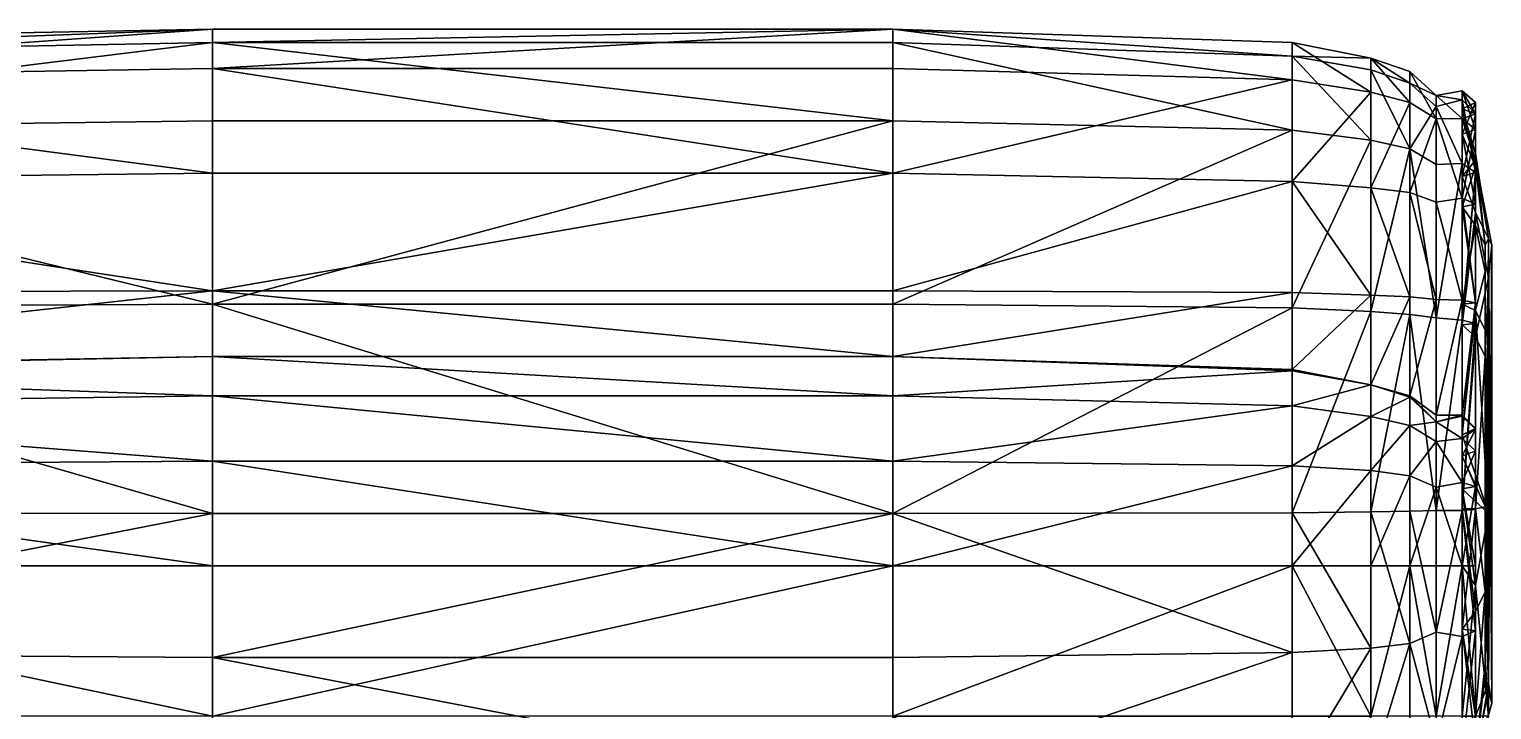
# Model space of a CAD drawing. Extents: x -0.706 to 0.004, y -0.514 to 0.451.
# Drawn here: x -0.3508 to 0.004, y 0.2857 to 0.4508 of the extents above; entities that cross this region are included whole.
import ezdxf

# ---------------------------------------------------------------- set-up
doc = ezdxf.new("R2010")
doc.units = 0
doc.layers.get('0').update_dxf_attribs({"linetype": 'CONTINUOUS'})

msp = doc.modelspace()

# ---------------------------------------------------------------- meshes
at = {"color": 0, "linetype": 'BYBLOCK'}
mesh = msp.add_polyface(dxfattribs=at)
corners = [(-0.47942, 0.42637, 0.50075), (-0.30639, 0.44767, 0.47149), (-0.47942, 0.44434, 0.47047), (-0.30639, 0.42862, 0.50324), (-0.30639, 0.38417, 0.52546), (-0.47942, 0.38329, 0.52249), (-0.30639, 0.33337, 0.52864), (-0.30639, 0.38735, 0.38259), (-0.47942, 0.41388, 0.39527), (-0.30639, 0.41592, 0.39211), (-0.47942, 0.38695, 0.38576), (-0.47942, 0.3683, 0.38576), (-0.30639, 0.37147, 0.38259), (-0.47942, 0.3683, 0.38259), (-0.30639, 0.45085, 0.43656), (-0.47942, 0.43855, 0.41024), (-0.47942, 0.44764, 0.43692), (-0.30639, 0.44132, 0.40799), (-0.30639, 0.37147, 0.32226), (-0.47942, 0.3683, 0.32226), (-0.47942, 0.3683, 0.25559), (-0.30639, 0.37147, 0.1905), (-0.47942, 0.3683, 0.1905), (-0.30639, 0.37147, 0.25559), (-0.47942, 0.3683, 0.09525), (-0.57626, 0.37147, 0.13335), (-0.47942, 0.3683, 0.13335), (-0.30639, 0.37147, 0.13335), (-0.30639, 0.37147, 0.09525), (-0.47942, 0.36799, 0.01754), (-0.57626, 0.37147, 0.05715), (-0.47942, 0.3683, 0.05715), (-0.30639, 0.36195, 0.00556), (-0.47942, 0.3595, 0.00574), (-0.30639, 0.37147, 0.01746), (-0.30639, 0.37147, 0.05715), (-0.57626, 0.37147, 0.09525), (-0.57626, 0.37147, 0.1905), (-0.57626, 0.37147, 0.25559)]
mesh.append_faces([[corners[k] for k in face] for face in [(12, 13, 11)]], dxfattribs={"color": 0})
mesh.append_faces([[corners[k] for k in face] for face in [(14, 15, 16), (2, 14, 16), (28, 31, 24), (31, 36, 24)]], dxfattribs={"vtx0": -1, "color": 0})
mesh.append_faces([[corners[k] for k in face] for face in [(0, 1, 2), (3, 1, 0), (0, 4, 3), (5, 4, 0), (11, 7, 12), (15, 9, 8), (13, 18, 19), (20, 21, 22), (24, 25, 26), (29, 30, 31), (29, 32, 33), (34, 32, 29), (22, 27, 26), (19, 23, 20)]], dxfattribs={"vtx0": -1, "vtx1": -1, "color": 0})
mesh.append_faces([[corners[k] for k in face] for face in [(5, 6, 4), (7, 8, 9), (14, 17, 15), (17, 9, 15), (1, 14, 2), (20, 23, 21), (28, 24, 27), (35, 31, 28), (22, 21, 27), (19, 18, 23)]], dxfattribs={"vtx0": -1, "vtx1": -1, "vtx2": -1, "color": 0})
mesh.append_faces([[corners[k] for k in face] for face in [(27, 24, 26), (35, 29, 31), (38, 19, 20)]], dxfattribs={"vtx0": -1, "vtx2": -1, "color": 0})
mesh.append_faces([[corners[k] for k in face] for face in [(10, 7, 11)]], dxfattribs={"vtx1": -1, "color": 0})
mesh.append_faces([[corners[k] for k in face] for face in [(13, 12, 18), (34, 29, 35), (22, 26, 37)]], dxfattribs={"vtx1": -1, "vtx2": -1, "color": 0})
mesh.append_faces([[corners[k] for k in face] for face in [(7, 10, 8)]], dxfattribs={"vtx2": -1, "color": 0})
mesh = msp.add_polyface(dxfattribs=at)
corners = [(-0.14129, 0.38417, 0.52546), (-0.04445, 0.42637, 0.50075), (-0.14129, 0.42862, 0.50324), (-0.30639, 0.38417, 0.52546), (-0.30639, 0.42862, 0.50324), (-0.14129, 0.44767, 0.47149), (-0.30639, 0.44767, 0.47149), (-0.14129, 0.33337, 0.52864), (-0.04445, 0.41388, 0.39527), (-0.14129, 0.38735, 0.38259), (-0.14129, 0.41592, 0.39211), (-0.30639, 0.38735, 0.38259), (-0.30639, 0.41592, 0.39211), (-0.14129, 0.37147, 0.38259), (-0.04445, 0.38695, 0.38576), (-0.30639, 0.37147, 0.38259), (-0.14129, 0.44132, 0.40799), (-0.04445, 0.43855, 0.41024), (-0.30639, 0.44132, 0.40799), (-0.14129, 0.45085, 0.43656), (-0.30639, 0.45085, 0.43656), (-0.04445, 0.3683, 0.38259), (-0.14129, 0.37147, 0.32226), (-0.30639, 0.37147, 0.32226), (-0.04445, 0.44434, 0.47047), (-0.14129, 0.37147, 0.25559), (-0.30639, 0.37147, 0.1905), (-0.30639, 0.37147, 0.25559), (-0.14129, 0.37147, 0.1905), (-0.14129, 0.37147, 0.13335), (-0.30639, 0.37147, 0.09525), (-0.30639, 0.37147, 0.13335), (-0.14129, 0.37147, 0.09525), (-0.14129, 0.36195, 0.00556), (-0.30639, 0.37147, 0.01746), (-0.14129, 0.37147, 0.01746), (-0.14129, 0.37147, 0.05715), (-0.30639, 0.37147, 0.05715)]
mesh.append_faces([[corners[k] for k in face] for face in [(0, 1, 2), (13, 11, 9), (33, 34, 35), (36, 30, 32)]], dxfattribs={"vtx0": -1, "color": 0})
mesh.append_faces([[corners[k] for k in face] for face in [(2, 3, 0), (4, 3, 2), (2, 6, 4), (15, 11, 13), (10, 18, 16), (19, 18, 20), (13, 21, 22), (13, 23, 15), (19, 6, 5), (20, 6, 19), (29, 31, 28), (25, 27, 22)]], dxfattribs={"vtx0": -1, "vtx1": -1, "color": 0})
mesh.append_faces([[corners[k] for k in face] for face in [(10, 11, 12), (12, 18, 10), (25, 26, 27), (29, 30, 31), (36, 34, 37), (37, 30, 36), (26, 28, 31), (23, 22, 27)]], dxfattribs={"vtx0": -1, "vtx1": -1, "vtx2": -1, "color": 0})
mesh.append_faces([[corners[k] for k in face] for face in [(8, 9, 10)]], dxfattribs={"vtx0": -1, "vtx2": -1, "color": 0})
mesh.append_faces([[corners[k] for k in face] for face in [(2, 5, 6), (7, 0, 3), (10, 16, 17), (16, 19, 17), (19, 16, 18), (13, 22, 23), (19, 5, 24), (25, 28, 26), (29, 32, 30)]], dxfattribs={"vtx1": -1, "vtx2": -1, "color": 0})
mesh.append_faces([[corners[k] for k in face] for face in [(5, 2, 1), (10, 9, 11), (13, 9, 14), (36, 35, 34)]], dxfattribs={"vtx2": -1, "color": 0})
mesh = msp.add_polyface(dxfattribs=at)
corners = [(-0.14129, 0.38417, 0.52546), (-0.04445, 0.38329, 0.52249), (-0.04445, 0.42637, 0.50075), (-0.0254, 0.42396, 0.49834), (-0.0254, 0.3824, 0.51909), (-0.01588, 0.42181, 0.49579), (-0.0254, 0.44099, 0.46939), (-0.14129, 0.44767, 0.47149), (-0.04445, 0.44434, 0.47047), (-0.04445, 0.38695, 0.38576), (-0.14129, 0.38735, 0.38259), (-0.04445, 0.41388, 0.39527), (-0.0254, 0.38631, 0.38952), (-0.0254, 0.4124, 0.39812), (-0.04445, 0.3683, 0.38576), (-0.0254, 0.36457, 0.38952), (-0.14129, 0.37147, 0.38259), (-0.14129, 0.41592, 0.39211), (-0.04445, 0.43855, 0.41024), (-0.0254, 0.4356, 0.41258), (-0.01588, 0.38591, 0.39211), (-0.0254, 0.44383, 0.43734), (-0.01588, 0.43306, 0.41452), (-0.14129, 0.45085, 0.43656), (-0.04445, 0.44764, 0.43692), (-0.01588, 0.43777, 0.46819), (-0.14129, 0.37147, 0.1905), (-0.14129, 0.37147, 0.25559), (-0.04445, 0.3683, 0.1905), (-0.14129, 0.37147, 0.09525), (-0.14129, 0.37147, 0.13335), (-0.04445, 0.3683, 0.13335), (-0.04445, 0.3683, 0.09525), (-0.04445, 0.36799, 0.01754), (-0.14129, 0.37147, 0.01746), (-0.14129, 0.37147, 0.05715), (-0.04445, 0.3683, 0.05715), (-0.14129, 0.37147, 0.32226), (-0.04445, 0.3683, 0.25559), (-0.04445, 0.3683, 0.32226)]
mesh.append_faces([[corners[k] for k in face] for face in [(3, 8, 2), (11, 12, 9), (12, 14, 9), (18, 23, 24), (23, 8, 24)]], dxfattribs={"vtx0": -1, "color": 0})
mesh.append_faces([[corners[k] for k in face] for face in [(12, 13, 20), (24, 19, 18)]], dxfattribs={"vtx0": -1, "vtx1": -1, "color": 0})
mesh.append_faces([[corners[k] for k in face] for face in [(3, 1, 4), (6, 8, 3), (11, 13, 12), (13, 11, 19), (19, 21, 22), (13, 19, 22), (21, 8, 6), (21, 6, 25)]], dxfattribs={"vtx0": -1, "vtx1": -1, "vtx2": -1, "color": 0})
mesh.append_faces([[corners[k] for k in face] for face in [(0, 1, 2), (4, 5, 3), (6, 3, 5), (7, 2, 8), (17, 18, 11), (19, 11, 18), (15, 12, 20)]], dxfattribs={"vtx0": -1, "vtx2": -1, "color": 0})
mesh.append_faces([[corners[k] for k in face] for face in [(2, 1, 3), (9, 10, 11), (24, 8, 21)]], dxfattribs={"vtx1": -1, "color": 0})
mesh.append_faces([[corners[k] for k in face] for face in [(15, 14, 12), (24, 21, 19), (26, 27, 28), (29, 30, 31), (32, 36, 35), (30, 26, 31), (28, 31, 26), (27, 37, 38), (39, 38, 37)]], dxfattribs={"vtx1": -1, "vtx2": -1, "color": 0})
mesh.append_faces([[corners[k] for k in face] for face in [(9, 14, 16), (31, 32, 29), (33, 34, 35), (35, 29, 32)]], dxfattribs={"vtx2": -1, "color": 0})
mesh = msp.add_polyface(dxfattribs=at)
corners = [(-0.00953, 0.38081, 0.50977), (-0.01588, 0.42181, 0.49579), (-0.01588, 0.38167, 0.51599), (-0.00953, 0.41805, 0.49194), (-0.0254, 0.3824, 0.51909), (0.00397, 0.39846, 0.46037), (0, 0.4064, 0.48101), (0.00317, 0.39052, 0.4699), (0, 0.4191, 0.46355), (-0.00317, 0.37912, 0.50669), (-0.00317, 0.41514, 0.48868), (-0.0254, 0.44099, 0.46939), (-0.01588, 0.43777, 0.46819), (-0.00953, 0.43212, 0.46744), (0, 0.37624, 0.49689), (-0.00317, 0.4291, 0.46542), (0, 0.42069, 0.44133), (0.00238, 0.39846, 0.44133), (0, 0.41751, 0.42545), (0.00317, 0.40005, 0.44609), (-0.01588, 0.44059, 0.4377), (-0.00953, 0.42913, 0.41792), (-0.01588, 0.43306, 0.41452), (-0.00953, 0.43479, 0.43806), (0, 0.40322, 0.41751), (0.00238, 0.39211, 0.43815), (-0.00317, 0.43152, 0.43881), (-0.00317, 0.42542, 0.42051), (-0.01588, 0.41126, 0.40085), (-0.00953, 0.38528, 0.39846), (-0.01588, 0.38591, 0.39211), (-0.00953, 0.40889, 0.40527), (-0.0254, 0.4124, 0.39812), (-0.0254, 0.44383, 0.43734), (0, 0.38259, 0.41116), (-0.00317, 0.38417, 0.40164), (-0.00317, 0.40775, 0.40947)]
mesh.append_faces([[corners[k] for k in face] for face in [(5, 6, 7), (9, 6, 10), (13, 1, 3), (18, 26, 16), (28, 29, 30), (22, 33, 20), (33, 12, 20), (15, 16, 26)]], dxfattribs={"vtx0": -1, "color": 0})
mesh.append_faces([[corners[k] for k in face] for face in [(10, 8, 15), (16, 17, 18), (20, 21, 22), (25, 24, 17), (30, 32, 28), (31, 28, 21), (24, 36, 18), (23, 12, 13), (19, 8, 5)]], dxfattribs={"vtx0": -1, "vtx1": -1, "color": 0})
mesh.append_faces([[corners[k] for k in face] for face in [(0, 1, 2), (4, 2, 1), (11, 1, 12), (17, 24, 18), (28, 31, 29), (25, 34, 24), (21, 28, 22), (18, 36, 27), (32, 22, 28), (15, 8, 16)]], dxfattribs={"vtx0": -1, "vtx2": -1, "color": 0})
mesh.append_faces([[corners[k] for k in face] for face in [(3, 1, 0), (6, 14, 7), (20, 12, 23), (16, 8, 19)]], dxfattribs={"vtx1": -1, "color": 0})
mesh.append_faces([[corners[k] for k in face] for face in [(8, 6, 5), (12, 1, 13), (27, 26, 18), (35, 36, 24)]], dxfattribs={"vtx1": -1, "vtx2": -1, "color": 0})
mesh.append_faces([[corners[k] for k in face] for face in [(10, 6, 8), (16, 19, 17), (20, 23, 21)]], dxfattribs={"vtx2": -1, "color": 0})
mesh = msp.add_polyface(dxfattribs=at)
corners = [(0, 0.41608, 0.48995), (-0.00317, 0.37912, 0.50669), (-0.00317, 0.41514, 0.48868), (-0.00317, 0.41827, 0.49245), (-0.00317, 0.3803, 0.51127), (-0.00953, 0.38081, 0.50977), (-0.00953, 0.41805, 0.49194), (-0.00317, 0.43375, 0.46697), (0, 0.43031, 0.46588), (-0.00317, 0.4291, 0.46542), (-0.00953, 0.43212, 0.46744), (-0.00953, 0.43479, 0.43806), (-0.00317, 0.42919, 0.41744), (-0.00953, 0.42913, 0.41792), (-0.00317, 0.4359, 0.43828), (0, 0.42649, 0.41963), (0, 0.43309, 0.43858), (-0.00317, 0.42542, 0.42051), (-0.00317, 0.43152, 0.43881), (-0.00317, 0.40984, 0.40515), (0, 0.38451, 0.40005), (-0.00317, 0.38514, 0.39687), (0, 0.40845, 0.40808), (-0.00317, 0.40775, 0.40947), (-0.00953, 0.40889, 0.40527), (-0.00953, 0.38528, 0.39846)]
mesh.append_faces([[corners[k] for k in face] for face in [(0, 1, 2), (5, 3, 6), (0, 7, 3), (15, 14, 16), (19, 20, 21), (11, 7, 14), (8, 18, 16)]], dxfattribs={"vtx0": -1, "color": 0})
mesh.append_faces([[corners[k] for k in face] for face in [(8, 7, 0), (11, 12, 13), (16, 17, 15), (21, 24, 19), (19, 13, 12), (23, 22, 17)]], dxfattribs={"vtx0": -1, "vtx1": -1, "color": 0})
mesh.append_faces([[corners[k] for k in face] for face in [(8, 2, 9), (10, 3, 7), (19, 22, 20), (23, 20, 22), (19, 15, 22), (17, 22, 15), (8, 14, 7), (8, 9, 18)]], dxfattribs={"vtx0": -1, "vtx2": -1, "color": 0})
mesh.append_faces([[corners[k] for k in face] for face in [(25, 24, 21), (16, 14, 8)]], dxfattribs={"vtx1": -1, "color": 0})
mesh.append_faces([[corners[k] for k in face] for face in [(4, 3, 5), (12, 14, 15), (24, 13, 19), (19, 12, 15), (11, 10, 7)]], dxfattribs={"vtx1": -1, "vtx2": -1, "color": 0})
mesh.append_faces([[corners[k] for k in face] for face in [(0, 3, 4), (8, 0, 2), (10, 6, 3), (11, 14, 12), (16, 18, 17)]], dxfattribs={"vtx2": -1, "color": 0})
mesh = msp.add_polyface(dxfattribs=at)
corners = [(0, 0.37947, 0.50809), (-0.00317, 0.37912, 0.50669), (0, 0.41608, 0.48995), (-0.00317, 0.3803, 0.51127), (-0.00317, 0.3345, 0.50948), (-0.00317, 0.33413, 0.51434), (-0.00953, 0.33413, 0.51269), (-0.00953, 0.38081, 0.50977), (-0.00953, 0.35719, 0.39687), (-0.00317, 0.35719, 0.38259), (-0.00953, 0.3556, 0.38259), (-0.00317, 0.35719, 0.39687), (-0.00317, 0.38417, 0.40164), (0, 0.38451, 0.40005), (-0.00317, 0.40775, 0.40947), (-0.00317, 0.35242, 0.40164), (0, 0.35401, 0.40005), (-0.00317, 0.38514, 0.39687), (-0.00953, 0.38528, 0.39846), (-0.00953, 0.3556, 0.32226), (-0.00317, 0.35719, 0.32226), (-0.00953, 0.3556, 0.1905), (-0.00317, 0.35719, 0.25559), (-0.00317, 0.35719, 0.1905), (-0.00953, 0.3556, 0.25559), (0, 0.35382, 0.1905), (-0.00317, 0.35719, 0.13335), (0, 0.35382, 0.13335), (-0.00317, 0.35719, 0.09525), (-0.00953, 0.3556, 0.09525), (-0.00953, 0.3556, 0.13335), (-0.00317, 0.35699, 0.01768), (-0.00953, 0.3556, 0.05715), (-0.00317, 0.35719, 0.05715), (-0.00953, 0.3556, 0.01746), (0, 0.35382, 0.09525), (0, 0.35382, 0.25559)]
mesh.append_faces([[corners[k] for k in face] for face in [(11, 13, 16), (8, 17, 11), (33, 29, 28)]], dxfattribs={"vtx0": -1, "color": 0})
mesh.append_faces([[corners[k] for k in face] for face in [(0, 1, 2), (2, 3, 0), (6, 3, 7), (8, 9, 10), (10, 9, 19), (24, 22, 21), (26, 27, 28), (31, 32, 33), (21, 23, 30), (19, 20, 24)]], dxfattribs={"vtx0": -1, "vtx1": -1, "color": 0})
mesh.append_faces([[corners[k] for k in face] for face in [(0, 4, 1), (19, 9, 20), (21, 22, 23), (25, 23, 22), (26, 29, 30), (33, 32, 29), (30, 23, 26), (27, 26, 23), (36, 22, 20), (24, 20, 22)]], dxfattribs={"vtx0": -1, "vtx2": -1, "color": 0})
mesh.append_faces([[corners[k] for k in face] for face in [(11, 9, 8), (12, 13, 14), (28, 35, 33)]], dxfattribs={"vtx1": -1, "color": 0})
mesh.append_faces([[corners[k] for k in face] for face in [(3, 5, 0)]], dxfattribs={"vtx1": -1, "vtx2": -1, "color": 0})
mesh.append_faces([[corners[k] for k in face] for face in [(15, 16, 13), (13, 12, 15), (11, 17, 13), (8, 18, 17), (26, 28, 29), (31, 34, 32)]], dxfattribs={"vtx2": -1, "color": 0})
mesh = msp.add_polyface(dxfattribs=at)
corners = [(-0.00317, 0.3345, 0.50948), (0, 0.37624, 0.49689), (-0.00317, 0.37912, 0.50669), (-0.00953, 0.38081, 0.50977), (-0.01588, 0.38167, 0.51599), (-0.00953, 0.33413, 0.51269), (0.00317, 0.2921, 0.4699), (0.00397, 0.39846, 0.46037), (0.00317, 0.39052, 0.4699), (0, 0.4064, 0.48101), (0.00238, 0.37147, 0.48101), (0, 0.3345, 0.50006), (0.00238, 0.29404, 0.44133), (0.00238, 0.39846, 0.44133), (0.00317, 0.40005, 0.44609), (0.00238, 0.39211, 0.43815), (-0.01588, 0.36195, 0.38259), (-0.01588, 0.36195, 0.392), (-0.00953, 0.3556, 0.38259), (-0.0254, 0.36457, 0.38259), (-0.00953, 0.38528, 0.39846), (-0.01588, 0.38591, 0.39211), (-0.00953, 0.35719, 0.39687), (-0.0254, 0.36457, 0.38952), (0, 0.38259, 0.41116), (-0.00317, 0.35242, 0.40164), (-0.00317, 0.38417, 0.40164), (0.00238, 0.37782, 0.43656), (0.00317, 0.33337, 0.41116), (0, 0.40322, 0.41751), (-0.00953, 0.3556, 0.32226), (-0.01588, 0.36195, 0.32226), (-0.0254, 0.36457, 0.32226), (0.00397, 0.28734, 0.46037), (-0.01588, 0.36195, 0.1905), (-0.01588, 0.36195, 0.25559), (-0.00953, 0.3556, 0.25559), (-0.0254, 0.36457, 0.1905), (-0.01588, 0.36195, 0.09525), (-0.0254, 0.36457, 0.13335), (-0.01588, 0.36195, 0.13335), (-0.0254, 0.36457, 0.09525), (-0.00953, 0.3556, 0.09525), (-0.01588, 0.36159, 0.01749), (-0.0254, 0.35689, 0.00592), (-0.0254, 0.36457, 0.01763), (-0.01588, 0.36195, 0.05715), (-0.0254, 0.36457, 0.05715), (-0.00953, 0.3556, 0.05715), (-0.00953, 0.3556, 0.1905), (-0.0254, 0.36457, 0.25559)]
mesh.append_faces([[corners[k] for k in face] for face in [(20, 17, 21), (23, 21, 17), (24, 25, 26), (26, 29, 24), (46, 41, 38)]], dxfattribs={"vtx0": -1, "color": 0})
mesh.append_faces([[corners[k] for k in face] for face in [(0, 1, 2), (3, 4, 5), (8, 1, 10), (13, 12, 15), (16, 19, 17), (7, 33, 14), (38, 39, 40), (43, 44, 45)]], dxfattribs={"vtx0": -1, "vtx1": -1, "color": 0})
mesh.append_faces([[corners[k] for k in face] for face in [(46, 45, 47), (46, 47, 41), (37, 34, 39), (32, 31, 50)]], dxfattribs={"vtx0": -1, "vtx1": -1, "vtx2": -1, "color": 0})
mesh.append_faces([[corners[k] for k in face] for face in [(6, 7, 8), (2, 1, 9), (12, 13, 14), (30, 31, 16), (32, 16, 31), (37, 35, 34), (39, 34, 40), (50, 31, 35)]], dxfattribs={"vtx0": -1, "vtx2": -1, "color": 0})
mesh.append_faces([[corners[k] for k in face] for face in [(22, 17, 20), (27, 24, 15), (38, 40, 42)]], dxfattribs={"vtx1": -1, "color": 0})
mesh.append_faces([[corners[k] for k in face] for face in [(1, 11, 10), (16, 17, 18), (34, 35, 36), (38, 41, 39), (46, 38, 48), (40, 34, 49), (35, 31, 30)]], dxfattribs={"vtx1": -1, "vtx2": -1, "color": 0})
mesh.append_faces([[corners[k] for k in face] for face in [(28, 24, 27), (46, 43, 45)]], dxfattribs={"vtx2": -1, "color": 0})
mesh = msp.add_polyface(dxfattribs=at)
corners = [(-0.00317, 0.3345, 0.50948), (0, 0.30956, 0.4953), (0, 0.3345, 0.50006), (-0.00317, 0.30527, 0.50417), (-0.00953, 0.30459, 0.50862), (-0.01588, 0.33396, 0.51865), (-0.01588, 0.30179, 0.5131), (-0.00953, 0.33413, 0.51269), (-0.0254, 0.33378, 0.52198), (0.00317, 0.2921, 0.4699), (0.00397, 0.28734, 0.46037), (0.00397, 0.39846, 0.46037), (0.00238, 0.37147, 0.48101), (0.00238, 0.31432, 0.4826), (0.00238, 0.33496, 0.48419), (0.00317, 0.40005, 0.44609), (0.00317, 0.29051, 0.44609), (0.00238, 0.29404, 0.44133), (0.00238, 0.39211, 0.43815), (0.00238, 0.29687, 0.43815), (0.00238, 0.29845, 0.43656), (0.00317, 0.33337, 0.40323), (0.00317, 0.28416, 0.38259), (0.00317, 0.33337, 0.38259), (-0.00317, 0.35242, 0.40164), (0.00317, 0.33337, 0.41116), (0.00317, 0.28416, 0.4064), (0.00238, 0.37782, 0.43656), (0.00317, 0.33337, 0.32226), (0.00317, 0.28416, 0.32226), (-0.00317, 0.35242, 0.38259), (0.00317, 0.33337, 0.1905), (0.00317, 0.33337, 0.25559), (0.00317, 0.28416, 0.1905), (-0.00317, 0.35242, 0.1905), (0.00317, 0.33337, 0.13335), (0.00317, 0.33337, 0.09525), (-0.00317, 0.35242, 0.13335), (0.00317, 0.28416, 0.13335), (0, 0.31591, 0.01905), (-0.00317, 0.33931, 0.00407), (0.00317, 0.33337, 0.02699), (-0.00317, 0.32067, 0.00159), (0.00317, 0.28416, 0.05715), (0.00317, 0.33337, 0.05715), (0.00317, 0.28416, 0.09525), (-0.01588, 0.32067, -0.00794), (-0.00953, 0.32067, -0.00159), (-0.00953, 0.28416, -0.00159), (-0.01588, 0.34252, -0.00479), (-0.0254, 0.32067, -0.01032), (-0.0254, 0.34376, -0.00728), (-0.0254, 0.28416, -0.01032), (-0.00953, 0.33972), (0.00317, 0.28416, 0.25559)]
mesh.append_faces([[corners[k] for k in face] for face in [(0, 1, 2), (8, 6, 5), (21, 24, 25), (44, 43, 41)]], dxfattribs={"vtx0": -1, "color": 0})
mesh.append_faces([[corners[k] for k in face] for face in [(9, 12, 13), (19, 18, 17), (21, 22, 23), (28, 30, 23), (16, 15, 10), (39, 40, 41), (49, 50, 51), (46, 52, 50)]], dxfattribs={"vtx0": -1, "vtx1": -1, "color": 0})
mesh.append_faces([[corners[k] for k in face] for face in [(4, 5, 6), (13, 2, 1), (15, 16, 17), (18, 19, 20), (25, 27, 20), (53, 46, 49)]], dxfattribs={"vtx0": -1, "vtx2": -1, "color": 0})
mesh.append_faces([[corners[k] for k in face] for face in [(7, 5, 4), (14, 2, 13), (21, 23, 24), (21, 25, 26), (41, 43, 39), (46, 50, 49)]], dxfattribs={"vtx1": -1, "color": 0})
mesh.append_faces([[corners[k] for k in face] for face in [(0, 3, 1), (9, 10, 11), (28, 23, 29), (31, 32, 33), (32, 31, 34), (35, 36, 37), (36, 35, 38), (42, 40, 39), (35, 31, 38), (53, 47, 46), (32, 28, 54)]], dxfattribs={"vtx1": -1, "vtx2": -1, "color": 0})
mesh.append_faces([[corners[k] for k in face] for face in [(44, 36, 45), (46, 47, 48)]], dxfattribs={"vtx2": -1, "color": 0})
mesh = msp.add_polyface(dxfattribs=at)
corners = [(-0.00317, 0.3345, 0.50948), (0, 0.3345, 0.50006), (0, 0.37624, 0.49689), (-0.00953, 0.33413, 0.51269), (-0.01588, 0.38167, 0.51599), (-0.01588, 0.33396, 0.51865), (-0.0254, 0.33378, 0.52198), (0.00317, 0.39052, 0.4699), (0.00238, 0.37147, 0.48101), (0.00317, 0.2921, 0.4699), (0.00238, 0.33496, 0.48419), (0.00238, 0.31432, 0.4826), (0.00238, 0.29845, 0.43656), (0.00238, 0.37782, 0.43656), (0.00238, 0.39211, 0.43815), (-0.00953, 0.3556, 0.38259), (-0.01588, 0.36195, 0.392), (-0.00953, 0.35719, 0.39687), (-0.00317, 0.35242, 0.40164), (0.00317, 0.33337, 0.38259), (-0.00317, 0.35242, 0.38259), (0.00317, 0.33337, 0.41116), (0, 0.38259, 0.41116), (0.00317, 0.33337, 0.32226), (-0.00317, 0.35242, 0.32226), (-0.00953, 0.3556, 0.32226), (-0.01588, 0.36195, 0.38259), (-0.00317, 0.35242, 0.1905), (-0.00317, 0.35242, 0.25559), (0.00317, 0.33337, 0.25559), (-0.00953, 0.3556, 0.25559), (-0.00953, 0.3556, 0.1905), (-0.01588, 0.36195, 0.1905), (-0.00953, 0.3556, 0.13335), (-0.00953, 0.3556, 0.09525), (-0.01588, 0.36195, 0.13335), (-0.00317, 0.35242, 0.09525), (-0.00317, 0.35242, 0.13335), (0.00317, 0.33337, 0.09525), (-0.00317, 0.35242, 0.01905), (0.00317, 0.33337, 0.02699), (-0.00317, 0.34729, 0.0088), (-0.00317, 0.33931, 0.00407), (-0.00953, 0.3556, 0.01746), (-0.01588, 0.35468, 0.00653), (-0.01588, 0.36159, 0.01749), (-0.00953, 0.35084, 0.00635), (-0.0254, 0.35689, 0.00592), (-0.00317, 0.35242, 0.05715), (0.00317, 0.33337, 0.05715), (-0.00953, 0.3556, 0.05715), (-0.01588, 0.36195, 0.05715), (-0.01588, 0.36195, 0.09525), (0.00317, 0.33337, 0.1905), (0.00317, 0.33337, 0.13335), (-0.0254, 0.34376, -0.00728), (-0.01588, 0.34252, -0.00479), (-0.00953, 0.33972), (-0.01588, 0.36195, 0.25559)]
mesh.append_faces([[corners[k] for k in face] for face in [(3, 4, 5), (8, 1, 10), (15, 16, 17), (43, 44, 45), (45, 50, 43), (56, 46, 57)]], dxfattribs={"vtx0": -1, "color": 0})
mesh.append_faces([[corners[k] for k in face] for face in [(18, 19, 20), (25, 26, 15), (41, 40, 42), (44, 47, 45), (51, 50, 45), (44, 46, 56)]], dxfattribs={"vtx0": -1, "vtx1": -1, "color": 0})
mesh.append_faces([[corners[k] for k in face] for face in [(55, 47, 44)]], dxfattribs={"vtx0": -1, "vtx1": -1, "vtx2": -1, "color": 0})
mesh.append_faces([[corners[k] for k in face] for face in [(23, 24, 20), (55, 44, 56)]], dxfattribs={"vtx0": -1, "vtx2": -1, "color": 0})
mesh.append_faces([[corners[k] for k in face] for face in [(10, 11, 8), (21, 18, 22), (36, 37, 38), (39, 40, 41), (39, 48, 40), (38, 49, 36), (34, 50, 52)]], dxfattribs={"vtx1": -1, "color": 0})
mesh.append_faces([[corners[k] for k in face] for face in [(7, 8, 9), (27, 28, 29), (30, 31, 32), (33, 34, 35), (43, 46, 44), (49, 40, 48), (48, 36, 49), (37, 27, 53), (53, 54, 37), (31, 33, 35), (25, 30, 58), (28, 24, 23), (23, 29, 28)]], dxfattribs={"vtx1": -1, "vtx2": -1, "color": 0})
mesh.append_faces([[corners[k] for k in face] for face in [(0, 1, 2), (6, 5, 4), (12, 13, 14)]], dxfattribs={"vtx2": -1, "color": 0})
mesh = msp.add_polyface(dxfattribs=at)
corners = [(-0.47942, 0.25051, 0.48253), (-0.30639, 0.2667, 0.50324), (-0.47942, 0.26888, 0.50057), (-0.30639, 0.24765, 0.48419), (-0.30639, 0.24028, 0.45273), (-0.47942, 0.24308, 0.45215), (-0.47942, 0.29966, 0.51914), (-0.30639, 0.29845, 0.52229), (-0.30639, 0.33337, 0.52864), (-0.47942, 0.33356, 0.52496), (-0.47942, 0.38329, 0.52249), (-0.47942, 0.23852, 0.4108), (-0.30639, 0.23495, 0.38259), (-0.30639, 0.23495, 0.41116), (-0.47942, 0.23812, 0.38259), (-0.30639, 0.23495, 0.32226), (-0.47942, 0.23812, 0.32226), (-0.47942, 0.23812, 0.25559), (-0.30639, 0.23495, 0.1905), (-0.30639, 0.23495, 0.25559), (-0.47942, 0.23812, 0.1905), (-0.57626, 0.23812, 0.09684), (-0.47942, 0.24126, 0.09646), (-0.47942, 0.23812, 0.13335), (-0.30639, 0.23812, 0.09684), (-0.30639, 0.23495, 0.13335), (-0.47942, 0.24022, 0.095), (-0.57626, 0.36195, 0.00556), (-0.47942, 0.36799, 0.01754), (-0.47942, 0.3595, 0.00574), (-0.57626, 0.23495, 0.13335), (-0.57626, 0.32067, -0.01032), (-0.47942, 0.34494, -0.00731), (-0.47942, 0.32067, -0.01032), (-0.47942, 0.28416, -0.01032), (-0.57626, 0.28416, -0.01032), (-0.30639, 0.28416, -0.01032), (-0.30639, 0.32067, -0.01032), (-0.30639, 0.34607, -0.00714), (-0.30639, 0.36195, 0.00556), (-0.57626, 0.34607, -0.00714), (-0.57626, 0.23495, 0.25559)]
mesh.append_faces([[corners[k] for k in face] for face in [(24, 22, 26)]], dxfattribs={"color": 0})
mesh.append_faces([[corners[k] for k in face] for face in [(6, 8, 9), (31, 32, 33), (32, 37, 33)]], dxfattribs={"vtx0": -1, "color": 0})
mesh.append_faces([[corners[k] for k in face] for face in [(0, 1, 2), (5, 4, 0), (11, 12, 13), (14, 12, 11), (16, 15, 14), (11, 13, 5), (20, 18, 17), (23, 25, 20), (38, 37, 32), (17, 19, 16)]], dxfattribs={"vtx0": -1, "vtx1": -1, "color": 0})
mesh.append_faces([[corners[k] for k in face] for face in [(3, 1, 0), (0, 4, 3), (6, 1, 7), (7, 8, 6), (14, 15, 12), (5, 13, 4), (17, 18, 19), (23, 24, 25), (20, 25, 18), (34, 35, 33), (36, 34, 33), (38, 29, 39), (16, 19, 15)]], dxfattribs={"vtx0": -1, "vtx1": -1, "vtx2": -1, "color": 0})
mesh.append_faces([[corners[k] for k in face] for face in [(27, 28, 29), (30, 23, 20), (36, 33, 37), (41, 17, 16)]], dxfattribs={"vtx0": -1, "vtx2": -1, "color": 0})
mesh.append_faces([[corners[k] for k in face] for face in [(2, 1, 6), (9, 8, 10), (22, 24, 23), (32, 40, 29)]], dxfattribs={"vtx1": -1, "color": 0})
mesh.append_faces([[corners[k] for k in face] for face in [(21, 22, 23), (38, 32, 29)]], dxfattribs={"vtx2": -1, "color": 0})
mesh = msp.add_polyface(dxfattribs=at)
corners = [(-0.14129, 0.2667, 0.50324), (-0.04445, 0.29966, 0.51914), (-0.14129, 0.29845, 0.52229), (-0.30639, 0.29845, 0.52229), (-0.30639, 0.2667, 0.50324), (-0.14129, 0.24028, 0.45273), (-0.04445, 0.25051, 0.48253), (-0.14129, 0.24765, 0.48419), (-0.30639, 0.24765, 0.48419), (-0.30639, 0.24028, 0.45273), (-0.14129, 0.33337, 0.52864), (-0.04445, 0.38329, 0.52249), (-0.14129, 0.38417, 0.52546), (-0.30639, 0.33337, 0.52864), (-0.30639, 0.38417, 0.52546), (-0.14129, 0.23495, 0.38259), (-0.04445, 0.23852, 0.4108), (-0.14129, 0.23495, 0.41116), (-0.30639, 0.23495, 0.41116), (-0.30639, 0.23495, 0.38259), (-0.14129, 0.23495, 0.32226), (-0.04445, 0.23812, 0.38259), (-0.30639, 0.23495, 0.32226), (-0.30639, 0.23495, 0.25559), (-0.14129, 0.23495, 0.1905), (-0.14129, 0.23495, 0.25559), (-0.30639, 0.23495, 0.1905), (-0.30639, 0.23495, 0.13335), (-0.14129, 0.23812, 0.09684), (-0.14129, 0.23495, 0.13335), (-0.30639, 0.23812, 0.09684), (-0.30639, 0.36195, 0.00556), (-0.30639, 0.37147, 0.01746), (-0.14129, 0.36195, 0.00556), (-0.14129, 0.32067, -0.01032), (-0.30639, 0.34607, -0.00714), (-0.14129, 0.34607, -0.00714), (-0.30639, 0.32067, -0.01032), (-0.30639, 0.28416, -0.01032), (-0.14129, 0.28416, -0.01032)]
mesh.append_faces([[corners[k] for k in face] for face in [(15, 16, 17), (34, 35, 36)]], dxfattribs={"vtx0": -1, "color": 0})
mesh.append_faces([[corners[k] for k in face] for face in [(0, 1, 2), (5, 6, 7), (10, 11, 12), (10, 14, 13), (20, 21, 15), (17, 9, 18), (5, 9, 17), (24, 26, 29), (37, 35, 34), (34, 38, 37)]], dxfattribs={"vtx0": -1, "vtx1": -1, "color": 0})
mesh.append_faces([[corners[k] for k in face] for face in [(8, 9, 5), (8, 0, 4), (18, 19, 15), (19, 22, 20), (23, 26, 24), (31, 32, 33), (27, 29, 26), (23, 20, 22)]], dxfattribs={"vtx0": -1, "vtx1": -1, "vtx2": -1, "color": 0})
mesh.append_faces([[corners[k] for k in face] for face in [(3, 0, 2), (3, 4, 0), (8, 5, 7), (3, 10, 13), (18, 15, 17), (19, 20, 15), (23, 24, 25), (27, 28, 29), (27, 30, 28), (31, 36, 35), (31, 33, 36)]], dxfattribs={"vtx0": -1, "vtx2": -1, "color": 0})
mesh.append_faces([[corners[k] for k in face] for face in [(0, 7, 6), (7, 0, 8), (10, 2, 1), (2, 10, 3), (34, 39, 38), (25, 20, 23)]], dxfattribs={"vtx1": -1, "vtx2": -1, "color": 0})
mesh = msp.add_polyface(dxfattribs=at)
corners = [(-0.0254, 0.3824, 0.51909), (-0.04445, 0.33356, 0.52496), (-0.0254, 0.33378, 0.52198), (-0.04445, 0.38329, 0.52249), (-0.01588, 0.38167, 0.51599), (-0.14129, 0.33337, 0.52864), (-0.0254, 0.36457, 0.38952), (-0.04445, 0.3683, 0.38259), (-0.04445, 0.3683, 0.38576), (-0.0254, 0.36457, 0.38259), (-0.01588, 0.36195, 0.392), (-0.14129, 0.37147, 0.38259), (-0.01588, 0.36195, 0.38259), (-0.0254, 0.36457, 0.32226), (-0.04445, 0.3683, 0.32226), (-0.14129, 0.37147, 0.32226), (-0.0254, 0.36457, 0.25559), (-0.01588, 0.36195, 0.25559), (-0.0254, 0.36457, 0.1905), (-0.04445, 0.3683, 0.25559), (-0.04445, 0.3683, 0.1905), (-0.14129, 0.37147, 0.25559), (-0.04445, 0.3683, 0.09525), (-0.0254, 0.36457, 0.13335), (-0.0254, 0.36457, 0.09525), (-0.04445, 0.3683, 0.13335), (-0.0254, 0.36457, 0.01763), (-0.04445, 0.3595, 0.00574), (-0.04445, 0.36799, 0.01754), (-0.0254, 0.35689, 0.00592), (-0.14129, 0.36195, 0.00556), (-0.14129, 0.37147, 0.01746), (-0.04445, 0.3683, 0.05715), (-0.0254, 0.36457, 0.05715), (-0.14129, 0.37147, 0.05715), (-0.0254, 0.34376, -0.00728), (-0.04445, 0.32067, -0.01032), (-0.04445, 0.34494, -0.00731), (-0.14129, 0.32067, -0.01032), (-0.14129, 0.34607, -0.00714)]
mesh.append_faces([[corners[k] for k in face] for face in [(6, 7, 8), (7, 11, 8), (26, 27, 28), (32, 26, 28), (35, 36, 37)]], dxfattribs={"vtx0": -1, "color": 0})
mesh.append_faces([[corners[k] for k in face] for face in [(10, 9, 6), (22, 23, 24), (25, 23, 22), (28, 34, 32), (37, 29, 35), (27, 29, 37)]], dxfattribs={"vtx0": -1, "vtx1": -1, "color": 0})
mesh.append_faces([[corners[k] for k in face] for face in [(2, 4, 0), (9, 7, 6), (9, 12, 13), (13, 7, 9), (16, 17, 18), (18, 19, 16), (26, 29, 27), (33, 26, 32), (32, 24, 33), (23, 20, 18), (16, 14, 13)]], dxfattribs={"vtx0": -1, "vtx1": -1, "vtx2": -1, "color": 0})
mesh.append_faces([[corners[k] for k in face] for face in [(0, 1, 2), (13, 14, 7), (15, 7, 14), (18, 20, 19), (30, 28, 27), (23, 25, 20), (27, 39, 30), (16, 19, 14)]], dxfattribs={"vtx0": -1, "vtx2": -1, "color": 0})
mesh.append_faces([[corners[k] for k in face] for face in [(22, 24, 32), (37, 39, 27)]], dxfattribs={"vtx1": -1, "color": 0})
mesh.append_faces([[corners[k] for k in face] for face in [(3, 1, 0), (19, 20, 21)]], dxfattribs={"vtx1": -1, "vtx2": -1, "color": 0})
mesh.append_faces([[corners[k] for k in face] for face in [(5, 1, 3), (30, 31, 28), (38, 39, 37)]], dxfattribs={"vtx2": -1, "color": 0})
mesh = msp.add_polyface(dxfattribs=at)
corners = [(0, 0.30488, 0.50539), (-0.00317, 0.27546, 0.49208), (0, 0.27748, 0.48926), (-0.00317, 0.30349, 0.50902), (-0.00953, 0.27775, 0.49156), (-0.00953, 0.30459, 0.50862), (0, 0.33432, 0.51106), (-0.00317, 0.30527, 0.50417), (-0.00317, 0.3345, 0.50948), (-0.00317, 0.33413, 0.51434), (0, 0.37947, 0.50809), (-0.00953, 0.33413, 0.51269), (-0.00317, 0.3803, 0.51127), (-0.00317, 0.27851, 0.48811), (-0.00317, 0.34085, -0.00016), (-0.00953, 0.35084, 0.00635), (-0.00317, 0.35153, 0.0057), (-0.00953, 0.33972), (0, 0.3486, 0.0079), (0, 0.33988, 0.00253), (-0.00317, 0.34729, 0.0088), (-0.00317, 0.33931, 0.00407), (0, 0.32067), (-0.00317, 0.32067, 0.00159), (0, 0.28416), (-0.00317, 0.28416, 0.00159), (-0.00317, 0.32067, -0.00317), (-0.00953, 0.28416, -0.00159), (-0.00953, 0.32067, -0.00159), (-0.00317, 0.28416, -0.00317)]
mesh.append_faces([[corners[k] for k in face] for face in [(0, 1, 2), (6, 7, 8), (10, 9, 6), (5, 9, 11), (14, 18, 19), (19, 20, 21), (21, 22, 19), (23, 24, 22), (26, 27, 28), (17, 26, 28), (19, 26, 14)]], dxfattribs={"vtx0": -1, "color": 0})
mesh.append_faces([[corners[k] for k in face] for face in [(4, 3, 5), (2, 7, 0), (14, 15, 16), (16, 18, 14), (18, 20, 19), (25, 24, 23), (29, 27, 26), (26, 24, 29)]], dxfattribs={"vtx0": -1, "vtx1": -1, "color": 0})
mesh.append_faces([[corners[k] for k in face] for face in [(0, 9, 3), (5, 3, 9)]], dxfattribs={"vtx0": -1, "vtx2": -1, "color": 0})
mesh.append_faces([[corners[k] for k in face] for face in [(6, 9, 0), (17, 15, 14)]], dxfattribs={"vtx1": -1, "color": 0})
mesh.append_faces([[corners[k] for k in face] for face in [(3, 1, 0), (6, 0, 7)]], dxfattribs={"vtx1": -1, "vtx2": -1, "color": 0})
mesh.append_faces([[corners[k] for k in face] for face in [(4, 1, 3), (10, 6, 8), (11, 9, 12), (2, 13, 7), (21, 23, 22), (17, 14, 26), (19, 22, 26), (26, 22, 24)]], dxfattribs={"vtx2": -1, "color": 0})
mesh = msp.add_polyface(dxfattribs=at)
corners = [(-0.00317, 0.35719, 0.39687), (0, 0.35382, 0.38259), (-0.00317, 0.35719, 0.38259), (0, 0.35401, 0.40005), (-0.00317, 0.35242, 0.38259), (-0.00317, 0.35242, 0.40164), (0, 0.35382, 0.32226), (-0.00317, 0.35719, 0.32226), (-0.00317, 0.35242, 0.32226), (0, 0.35382, 0.1905), (-0.00317, 0.35719, 0.25559), (0, 0.35382, 0.25559), (-0.00317, 0.35242, 0.25559), (-0.00317, 0.35242, 0.1905), (0, 0.35382, 0.09525), (0, 0.35382, 0.13335), (-0.00317, 0.35242, 0.13335), (-0.00317, 0.35242, 0.09525), (-0.00317, 0.35719, 0.09525), (-0.00953, 0.3556, 0.01746), (-0.00317, 0.35153, 0.0057), (-0.00953, 0.35084, 0.00635), (-0.00317, 0.35699, 0.01768), (0, 0.35382, 0.01841), (0, 0.3486, 0.0079), (-0.00317, 0.34729, 0.0088), (-0.00317, 0.35242, 0.01905), (0, 0.35382, 0.05715), (-0.00317, 0.35242, 0.05715), (-0.00317, 0.35719, 0.05715), (-0.00317, 0.35719, 0.1905)]
mesh.append_faces([[corners[k] for k in face] for face in [(4, 3, 5), (18, 15, 14), (23, 20, 22), (29, 23, 22), (28, 14, 17)]], dxfattribs={"vtx0": -1, "color": 0})
mesh.append_faces([[corners[k] for k in face] for face in [(0, 1, 2), (6, 2, 1), (1, 4, 6), (9, 10, 11), (11, 12, 9), (19, 20, 21), (23, 25, 24), (26, 27, 28), (15, 30, 9), (9, 13, 15), (6, 12, 11), (11, 7, 6)]], dxfattribs={"vtx0": -1, "vtx1": -1, "color": 0})
mesh.append_faces([[corners[k] for k in face] for face in [(6, 7, 2), (6, 4, 8), (9, 12, 13), (28, 27, 14), (29, 14, 27), (15, 13, 16)]], dxfattribs={"vtx0": -1, "vtx2": -1, "color": 0})
mesh.append_faces([[corners[k] for k in face] for face in [(3, 1, 0)]], dxfattribs={"vtx1": -1, "color": 0})
mesh.append_faces([[corners[k] for k in face] for face in [(1, 3, 4), (14, 15, 16), (23, 24, 20), (27, 23, 29), (8, 12, 6)]], dxfattribs={"vtx1": -1, "vtx2": -1, "color": 0})
mesh.append_faces([[corners[k] for k in face] for face in [(16, 17, 14), (19, 22, 20), (23, 26, 25), (26, 23, 27)]], dxfattribs={"vtx2": -1, "color": 0})
mesh = msp.add_polyface(dxfattribs=at)
corners = [(-0.0254, 0.271, 0.49789), (-0.01588, 0.30179, 0.5131), (-0.0254, 0.30067, 0.51646), (-0.14129, 0.2667, 0.50324), (-0.04445, 0.26888, 0.50057), (-0.04445, 0.29966, 0.51914), (-0.04445, 0.33356, 0.52496), (-0.0254, 0.33378, 0.52198), (-0.14129, 0.24028, 0.45273), (-0.04445, 0.24308, 0.45215), (-0.04445, 0.25051, 0.48253), (-0.0254, 0.25334, 0.48093), (-0.0254, 0.2465, 0.45137), (-0.01588, 0.25654, 0.47896), (-0.14129, 0.33337, 0.52864), (-0.0254, 0.24205, 0.38259), (-0.01588, 0.24515, 0.40995), (-0.0254, 0.24205, 0.41023), (-0.0254, 0.24205, 0.32226), (-0.01588, 0.24447, 0.38259), (-0.04445, 0.23852, 0.4108), (-0.01588, 0.24958, 0.45079), (-0.0254, 0.24205, 0.1905), (-0.01588, 0.24447, 0.25559), (-0.0254, 0.24205, 0.25559), (-0.04445, 0.23812, 0.1905), (-0.04445, 0.24126, 0.09646), (-0.0254, 0.24309, 0.09255), (-0.0254, 0.24522, 0.09596), (-0.04445, 0.24022, 0.095), (-0.0254, 0.24205, 0.13335), (-0.0254, 0.34376, -0.00728), (-0.0254, 0.32067, -0.01032), (-0.04445, 0.32067, -0.01032), (-0.0254, 0.28416, -0.01032), (-0.04445, 0.28416, -0.01032), (-0.14129, 0.28416, -0.01032), (-0.14129, 0.32067, -0.01032), (-0.04445, 0.34494, -0.00731), (-0.04445, 0.22701, -0.01032), (-0.0254, 0.22701, -0.01032), (-0.14129, 0.22701, -0.01032), (-0.04445, 0.23812, 0.32226)]
mesh.append_faces([[corners[k] for k in face] for face in [(3, 10, 4), (14, 5, 6), (33, 36, 37), (37, 38, 33)]], dxfattribs={"vtx0": -1, "color": 0})
mesh.append_faces([[corners[k] for k in face] for face in [(26, 27, 28), (33, 34, 35), (35, 36, 33), (35, 34, 39), (39, 36, 35)]], dxfattribs={"vtx0": -1, "vtx1": -1, "color": 0})
mesh.append_faces([[corners[k] for k in face] for face in [(0, 1, 2), (7, 2, 1), (11, 9, 12), (0, 11, 13), (15, 16, 17), (18, 19, 15), (17, 21, 12), (12, 13, 11), (22, 23, 24), (22, 24, 25), (22, 25, 30), (39, 34, 40), (18, 42, 24)]], dxfattribs={"vtx0": -1, "vtx1": -1, "vtx2": -1, "color": 0})
mesh.append_faces([[corners[k] for k in face] for face in [(2, 6, 5), (2, 4, 0), (8, 9, 10), (11, 4, 10), (12, 20, 17), (30, 26, 28), (31, 32, 33), (39, 41, 36)]], dxfattribs={"vtx0": -1, "vtx2": -1, "color": 0})
mesh.append_faces([[corners[k] for k in face] for face in [(7, 6, 2), (5, 4, 2), (10, 9, 11), (0, 4, 11), (9, 20, 12), (33, 32, 34)]], dxfattribs={"vtx1": -1, "vtx2": -1, "color": 0})
mesh.append_faces([[corners[k] for k in face] for face in [(3, 4, 5), (26, 29, 27)]], dxfattribs={"vtx2": -1, "color": 0})
mesh = msp.add_polyface(dxfattribs=at)
corners = [(-0.0254, 0.271, 0.49789), (-0.01588, 0.27302, 0.49509), (-0.01588, 0.30179, 0.5131), (-0.00953, 0.27775, 0.49156), (-0.00953, 0.30459, 0.50862), (0, 0.27305, 0.46831), (0.00317, 0.2921, 0.4699), (0, 0.28416, 0.48101), (0.00397, 0.28734, 0.46037), (-0.00317, 0.26485, 0.47445), (-0.00317, 0.27851, 0.48811), (-0.00317, 0.30527, 0.50417), (0, 0.30956, 0.4953), (-0.00953, 0.26229, 0.47611), (0.00238, 0.31432, 0.4826), (0.00317, 0.29051, 0.44609), (0, 0.27464, 0.44767), (0.00238, 0.29404, 0.44133), (0.00238, 0.29687, 0.43815), (0.00317, 0.33337, 0.40323), (0.00317, 0.28416, 0.4064), (0.00317, 0.28416, 0.38259), (-0.00317, 0.254, 0.38259), (0.00238, 0.29845, 0.43656), (0.00317, 0.33337, 0.41116), (0.00317, 0.28416, 0.32226), (0.00317, 0.33337, 0.38259), (0.00317, 0.28416, 0.25559), (0.00317, 0.28416, 0.1905), (0.00317, 0.33337, 0.25559), (-0.00317, 0.254, 0.1905), (0.00317, 0.28416, 0.13335), (0.00317, 0.28416, 0.09525), (0.00317, 0.33337, 0.09525), (-0.00317, 0.25717, 0.09525), (0, 0.31591, 0.01905), (0, 0.28416, 0.01905), (-0.00317, 0.28416, 0.00159), (-0.00317, 0.32067, 0.00159), (0.00317, 0.28416, 0.05715), (-0.00317, 0.254, 0.07938), (0.00317, 0.33337, 0.05715), (-0.00317, 0.254, 0.13335), (0.00317, 0.33337, 0.1905), (-0.01588, 0.32067, -0.00794), (-0.00953, 0.28416, -0.00159), (-0.01588, 0.28416, -0.00794), (-0.0254, 0.28416, -0.01032), (-0.00317, 0.254, 0.25559), (0.00317, 0.33337, 0.32226)]
mesh.append_faces([[corners[k] for k in face] for face in [(3, 2, 1), (5, 6, 7), (14, 7, 6), (31, 34, 32)]], dxfattribs={"vtx0": -1, "color": 0})
mesh.append_faces([[corners[k] for k in face] for face in [(4, 2, 3), (7, 9, 5), (15, 16, 17), (17, 16, 18), (20, 18, 16), (8, 16, 15), (44, 45, 46), (46, 47, 44)]], dxfattribs={"vtx0": -1, "vtx1": -1, "color": 0})
mesh.append_faces([[corners[k] for k in face] for face in [(20, 24, 23)]], dxfattribs={"vtx0": -1, "vtx1": -1, "vtx2": -1, "color": 0})
mesh.append_faces([[corners[k] for k in face] for face in [(5, 8, 6), (11, 7, 12), (19, 20, 21), (22, 25, 21)]], dxfattribs={"vtx0": -1, "vtx2": -1, "color": 0})
mesh.append_faces([[corners[k] for k in face] for face in [(3, 1, 13)]], dxfattribs={"vtx1": -1, "color": 0})
mesh.append_faces([[corners[k] for k in face] for face in [(12, 7, 14), (21, 20, 22), (23, 18, 20), (21, 25, 26), (5, 16, 8), (27, 28, 29), (28, 27, 30), (35, 36, 37), (37, 38, 35), (36, 35, 39), (32, 39, 41), (31, 28, 42), (28, 31, 43), (27, 25, 48), (25, 27, 49)]], dxfattribs={"vtx1": -1, "vtx2": -1, "color": 0})
mesh.append_faces([[corners[k] for k in face] for face in [(0, 1, 2), (7, 10, 9), (11, 10, 7), (31, 32, 33), (40, 39, 32)]], dxfattribs={"vtx2": -1, "color": 0})

doc.saveas('drawing.dxf')
